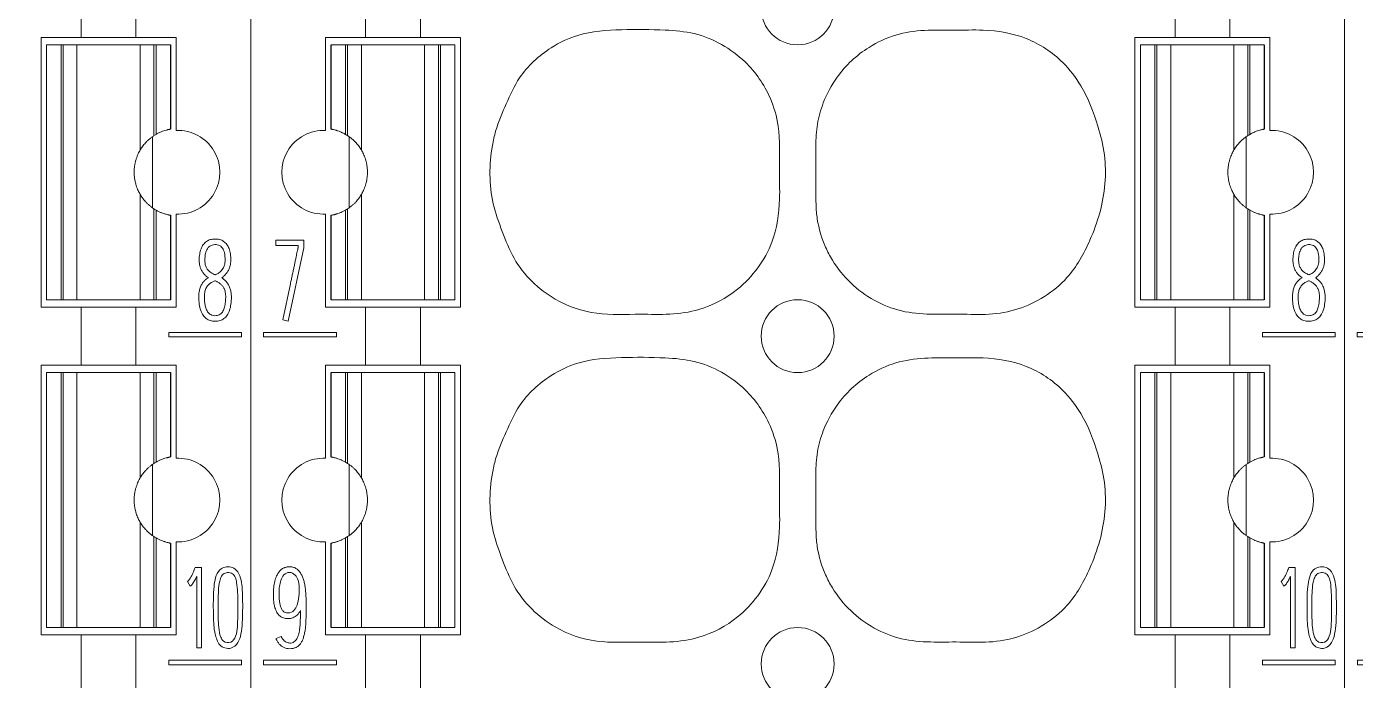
# Model space of a CAD drawing. Header units: millimetres. Extents: x 42356 to 50646, y 31507 to 39566.
# Drawn here: x 47739.95 to 47758.18, y 38394.67 to 38403.65 of the extents above; entities that cross this region are included whole.
import ezdxf

# ---------------------------------------------------------------- set-up
doc = ezdxf.new("R2010")
doc.units = ezdxf.units.MM
doc.set_wipeout_variables(frame=1)
doc.layers.add('000-PI-Oprema', color=30, linetype='Continuous', lineweight=5)

# ---------------------------------------------------------------- blocks, each defined once
blk = doc.blocks.new('PLC_CARD')
at = {"layer": '000-PI-Oprema'}
for p, q in [((0, -16.376), (0, -58.724)), ((15, -16.376), (15, -58.724)), ((1.575, -31.124), (1.575, -30.324)), ((2.325, -30.324), (2.325, -31.124)), ((12.675, -31.124), (12.675, -30.324)), ((13.425, -30.324), (13.425, -31.124)), ((1.025, -31.124), (1.025, -32.399)), ((1.575, -31.124), (1.025, -31.124)), ((2.325, -31.124), (1.575, -31.124)), ((2.875, -31.124), (2.325, -31.124)), ((2.875, -34.824), (2.875, -31.124)), ((12.125, -34.824), (12.125, -31.124)), ((12.125, -31.124), (12.675, -31.124)), ((12.675, -31.124), (13.425, -31.124)), ((13.425, -31.124), (13.975, -31.124)), ((13.975, -31.124), (13.975, -32.399)), ((15.127, -31.112), (15.027, -31.112)), ((1.099, -31.224), (1.099, -32.382)), ((1.1, -31.224), (1.3, -31.224)), ((1.1, -31.224), (1.1, -32.382)), ((1.1, -31.224), (1.1, -32.382)), ((1.328, -31.224), (1.3, -31.224)), ((1.3, -31.224), (1.3, -32.454)), ((1.516, -31.224), (1.328, -31.224)), ((1.328, -31.224), (1.328, -32.471)), ((1.516, -31.224), (1.516, -32.667)), ((2.572, -31.224), (2.384, -31.224)), ((2.384, -31.224), (2.384, -34.724)), ((2.6, -31.224), (2.572, -31.224)), ((2.572, -31.224), (2.572, -34.724)), ((2.8, -31.224), (2.6, -31.224)), ((2.6, -31.224), (2.6, -34.724)), ((2.8, -31.224), (2.8, -34.724)), ((12.2, -31.224), (12.4, -31.224)), ((12.2, -31.224), (12.2, -34.724)), ((12.4, -31.224), (12.4, -34.724)), ((12.4, -31.224), (12.428, -31.224)), ((12.428, -31.224), (12.616, -31.224)), ((12.428, -31.224), (12.428, -34.724)), ((12.616, -31.224), (12.616, -34.724)), ((13.484, -31.224), (13.672, -31.224)), ((13.484, -31.224), (13.484, -32.667)), ((13.672, -31.224), (13.7, -31.224)), ((13.672, -31.224), (13.672, -32.471)), ((13.9, -31.224), (13.7, -31.224)), ((13.7, -31.224), (13.7, -32.454)), ((13.9, -32.382), (13.9, -31.224)), ((13.9, -31.224), (13.9, -32.382)), ((13.901, -32.382), (13.901, -31.224)), ((15.1, -31.768), (15, -31.768)), ((15.1, -33.128), (15.1, -31.768)), ((15.1, -32.136), (15.127, -32.136)), ((15.127, -32.319), (15.1, -32.319)), ((15.127, -32.319), (15.127, -32.965)), ((1.349, -33.462), (1.349, -32.486)), ((13.651, -32.486), (13.651, -33.462)), ((15.127, -32.965), (15.1, -32.965)), ((15.127, -32.965), (15.127, -33.143)), ((15.1, -33.128), (15, -33.128)), ((15.1, -34.048), (15.1, -33.128)), ((15.127, -33.143), (15.1, -33.143)), ((15.127, -33.143), (15.127, -33.806)), ((1.516, -33.28), (1.516, -34.724)), ((13.484, -33.28), (13.484, -34.724)), ((1.3, -33.493), (1.3, -34.724)), ((1.328, -33.476), (1.328, -34.724)), ((13.672, -33.476), (13.672, -34.724)), ((13.7, -33.493), (13.7, -34.724)), ((1.025, -33.548), (1.025, -34.824)), ((1.099, -33.565), (1.099, -34.724)), ((1.1, -33.565), (1.1, -34.724)), ((1.1, -33.565), (1.1, -34.724)), ((13.9, -33.565), (13.9, -34.724)), ((13.9, -34.724), (13.9, -33.565)), ((13.901, -34.724), (13.901, -33.565)), ((13.975, -33.548), (13.975, -34.824)), ((15.127, -33.806), (15.1, -33.806)), ((0.342, -33.904), (0.342, -33.981)), ((0.728, -33.904), (0.342, -33.904)), ((0.342, -33.981), (0.65, -33.981)), ((0.513, -35.019), (0.728, -34.012)), ((0.65, -33.981), (0.65, -34.004)), ((0.728, -34.012), (0.728, -33.904)), ((15.1, -34.048), (15, -34.048)), ((15.127, -33.969), (15.1, -33.969)), ((15.1, -35.048), (15.1, -34.048)), ((15.127, -33.969), (15.127, -34.496)), ((0.543, -34.506), (0.437, -35.002)), ((15.127, -34.496), (15.1, -34.496)), ((15.127, -34.496), (15.127, -34.635)), ((1.1, -34.724), (1.3, -34.724)), ((1.328, -34.724), (1.3, -34.724)), ((1.516, -34.724), (1.328, -34.724)), ((2.572, -34.724), (2.384, -34.724)), ((2.6, -34.724), (2.572, -34.724)), ((2.8, -34.724), (2.6, -34.724)), ((12.2, -34.724), (12.4, -34.724)), ((12.4, -34.724), (12.428, -34.724)), ((12.428, -34.724), (12.616, -34.724)), ((13.484, -34.724), (13.672, -34.724)), ((13.672, -34.724), (13.7, -34.724)), ((13.9, -34.724), (13.7, -34.724)), ((15.127, -34.635), (15.1, -34.635)), ((15.127, -34.635), (15.127, -35.157)), ((1.025, -34.824), (1.575, -34.824)), ((1.575, -35.624), (1.575, -34.824)), ((1.575, -34.824), (2.325, -34.824)), ((2.325, -34.824), (2.875, -34.824)), ((2.325, -34.824), (2.325, -35.624)), ((12.675, -34.824), (12.125, -34.824)), ((12.675, -35.624), (12.675, -34.824)), ((13.425, -34.824), (12.675, -34.824)), ((13.975, -34.824), (13.425, -34.824)), ((13.425, -34.824), (13.425, -35.624)), ((1.174, -35.172), (0.175, -35.172)), ((0.175, -35.172), (0.175, -35.233)), ((0.437, -35.002), (0.513, -35.019)), ((1.174, -35.233), (1.174, -35.172)), ((13.874, -35.172), (13.874, -35.233)), ((14.873, -35.172), (13.874, -35.172)), ((14.873, -35.233), (14.873, -35.172)), ((15.1, -35.048), (15, -35.048)), ((15.1, -36.408), (15.1, -35.048)), ((15.127, -35.157), (15.1, -35.157)), ((0.175, -35.233), (1.174, -35.233)), ((13.874, -35.233), (14.873, -35.233)), ((15.127, -35.317), (15.1, -35.317)), ((15.127, -35.406), (15.1, -35.406)), ((1.025, -35.624), (1.025, -36.899)), ((1.575, -35.624), (1.025, -35.624)), ((2.325, -35.624), (1.575, -35.624)), ((2.875, -35.624), (2.325, -35.624)), ((2.875, -39.324), (2.875, -35.624)), ((12.125, -39.324), (12.125, -35.624)), ((12.125, -35.624), (12.675, -35.624)), ((12.675, -35.624), (13.425, -35.624)), ((13.425, -35.624), (13.975, -35.624)), ((13.975, -35.624), (13.975, -36.899)), ((1.099, -35.724), (1.099, -36.882)), ((1.1, -35.724), (1.3, -35.724)), ((1.1, -35.724), (1.1, -36.882)), ((1.1, -35.724), (1.1, -36.882)), ((1.328, -35.724), (1.3, -35.724)), ((1.3, -35.724), (1.3, -36.954)), ((1.516, -35.724), (1.328, -35.724)), ((1.328, -35.724), (1.328, -36.971)), ((1.516, -35.724), (1.516, -37.167)), ((2.572, -35.724), (2.384, -35.724)), ((2.384, -35.724), (2.384, -39.224)), ((2.6, -35.724), (2.572, -35.724)), ((2.572, -35.724), (2.572, -39.224)), ((2.8, -35.724), (2.6, -35.724)), ((2.6, -35.724), (2.6, -39.224)), ((2.8, -35.724), (2.8, -39.224)), ((12.2, -35.724), (12.4, -35.724)), ((12.2, -35.724), (12.2, -39.224)), ((12.4, -35.724), (12.428, -35.724)), ((12.4, -35.724), (12.4, -39.224)), ((12.428, -35.724), (12.616, -35.724)), ((12.428, -35.724), (12.428, -39.224)), ((12.616, -35.724), (12.616, -39.224)), ((13.484, -35.724), (13.672, -35.724)), ((13.484, -35.724), (13.484, -37.167)), ((13.672, -35.724), (13.672, -36.971)), ((13.672, -35.724), (13.7, -35.724)), ((13.9, -35.724), (13.7, -35.724)), ((13.7, -35.724), (13.7, -36.954)), ((13.9, -35.724), (13.9, -36.882)), ((13.9, -36.882), (13.9, -35.724)), ((13.901, -36.882), (13.901, -35.724)), ((15.1, -36.408), (15, -36.408)), ((15.1, -36.377), (15.127, -36.377)), ((1.349, -37.962), (1.349, -36.986)), ((13.651, -36.986), (13.651, -37.962)), ((15.127, -36.824), (15.027, -36.824)), ((15.027, -36.824), (15.027, -36.998)), ((15.127, -36.824), (15.127, -36.998)), ((15.1, -37.088), (15, -37.088)), ((15.1, -37.128), (15, -37.128)), ((15.127, -36.998), (15.027, -36.998)), ((15.1, -37.128), (15.1, -37.088)), ((15.1, -39.888), (15.1, -37.128)), ((15.127, -37.334), (15.1, -37.334)), ((1.516, -37.78), (1.516, -39.224)), ((13.484, -37.78), (13.484, -39.224)), ((15.127, -37.861), (15.1, -37.861)), ((1.025, -38.048), (1.025, -39.324)), ((1.099, -38.065), (1.099, -39.224)), ((1.1, -38.065), (1.1, -39.224)), ((1.1, -38.065), (1.1, -39.224)), ((1.3, -37.993), (1.3, -39.224)), ((1.328, -37.976), (1.328, -39.224)), ((13.672, -37.976), (13.672, -39.224)), ((13.7, -37.993), (13.7, -39.224)), ((13.9, -38.065), (13.9, -39.224)), ((13.9, -39.224), (13.9, -38.065)), ((13.901, -39.224), (13.901, -38.065)), ((13.975, -38.048), (13.975, -39.324)), ((14.235, -38.401), (14.324, -38.401)), ((14.324, -38.401), (14.324, -39.504)), ((14.169, -38.658), (14.131, -38.594)), ((14.258, -39.504), (14.258, -38.524)), ((15.127, -38.888), (15.1, -38.888)), ((0.346, -39.376), (0.418, -39.347)), ((1.025, -39.324), (1.575, -39.324)), ((1.1, -39.224), (1.3, -39.224)), ((1.328, -39.224), (1.3, -39.224)), ((1.516, -39.224), (1.328, -39.224)), ((1.575, -40.124), (1.575, -39.324)), ((1.575, -39.324), (2.325, -39.324)), ((2.325, -39.324), (2.875, -39.324)), ((2.325, -39.324), (2.325, -40.124)), ((2.572, -39.224), (2.384, -39.224)), ((2.6, -39.224), (2.572, -39.224)), ((2.8, -39.224), (2.6, -39.224)), ((12.675, -39.324), (12.125, -39.324)), ((12.2, -39.224), (12.4, -39.224)), ((12.4, -39.224), (12.428, -39.224)), ((12.428, -39.224), (12.616, -39.224)), ((12.675, -40.124), (12.675, -39.324)), ((13.425, -39.324), (12.675, -39.324)), ((13.975, -39.324), (13.425, -39.324)), ((13.425, -39.324), (13.425, -40.124)), ((13.484, -39.224), (13.672, -39.224)), ((13.672, -39.224), (13.7, -39.224)), ((13.9, -39.224), (13.7, -39.224)), ((15.127, -39.24), (15.1, -39.24)), ((15.127, -39.24), (15.127, -39.872)), ((14.324, -39.504), (14.258, -39.504)), ((0.176, -39.673), (0.176, -39.734)), ((1.175, -39.673), (0.176, -39.673)), ((1.175, -39.734), (1.175, -39.673)), ((13.875, -39.673), (13.875, -39.734)), ((14.873, -39.673), (13.875, -39.673)), ((14.873, -39.734), (14.873, -39.673)), ((0.176, -39.734), (1.175, -39.734)), ((13.875, -39.734), (14.873, -39.734)), ((15.1, -39.888), (15, -39.888)), ((15.127, -39.872), (15.1, -39.872))]:
    blk.add_line(p, q, dxfattribs=at)
for centre in [(7.5, -30.724), (7.5, -35.224), (7.5, -39.724)]:
    blk.add_circle(centre, 0.5, dxfattribs=at)
for centre, radius, start, end in [((1, -32.974), 0.575, 87.5081, 272.4919), ((14, -32.974), 0.575, 267.5081, 92.4919), ((1, -32.974), 0.6, 56.8644, 60), ((14, -32.974), 0.6, 120, 123.1356), ((1, -32.974), 0.6, 300, 303.1356), ((14, -32.974), 0.6, 236.8644, 240), ((1, -37.474), 0.575, 87.5081, 272.4919), ((1, -37.474), 0.6, 56.8644, 60), ((14, -37.474), 0.6, 120, 123.1356), ((14, -37.474), 0.575, 267.5081, 92.4919), ((1, -37.474), 0.6, 300, 303.1356), ((14, -37.474), 0.6, 236.8644, 240)]:
    blk.add_arc(centre, radius, start, end, dxfattribs=at)
for points, knots in [([(3.611, -34.154), (3.677, -34.27), (3.845, -34.484), (4.22, -34.773), (4.74, -34.949), (5.28, -34.915), (5.747, -34.934), (6.218, -34.866), (6.641, -34.64), (6.966, -34.297), (7.198, -33.881), (7.264, -33.408), (7.242, -32.875), (7.27, -32.403), (7.118, -31.881), (6.845, -31.487), (6.465, -31.206), (6.087, -31.051), (5.616, -31.013), (5.085, -31.012), (4.542, -31.045), (4.051, -31.28), (3.696, -31.605), (3.502, -32.036), (3.369, -32.343), (3.295, -32.672), (3.268, -33.005), (3.307, -33.411), (3.448, -33.787), (3.545, -34.038), (3.611, -34.154)], [0, 0, 0, 0, 0.03125, 0.0625, 0.109375, 0.15625, 0.1875, 0.21875, 0.265625, 0.296875, 0.328125, 0.375, 0.40625, 0.453125, 0.484375, 0.53125, 0.5625, 0.59375, 0.625, 0.671875, 0.71875, 0.75, 0.796875, 0.828125, 0.859375, 0.875, 0.90625, 0.9375, 0.96875, 1, 1, 1, 1]), ([(7.976, -34.179), (8.045, -34.294), (8.215, -34.505), (8.542, -34.745), (8.92, -34.897), (9.324, -34.93), (9.725, -34.917), (10.127, -34.937), (10.527, -34.868), (10.893, -34.693), (11.262, -34.391), (11.491, -33.973), (11.654, -33.534), (11.727, -33.136), (11.721, -32.731), (11.608, -32.274), (11.439, -31.834), (11.107, -31.402), (10.65, -31.098), (10.109, -31.009), (9.642, -31.029), (9.24, -31.014), (8.839, -31.073), (8.5, -31.231), (8.233, -31.436), (8.011, -31.689), (7.852, -31.986), (7.76, -32.312), (7.744, -32.647), (7.754, -33.015), (7.744, -33.35), (7.77, -33.685), (7.848, -33.944), (7.941, -34.122), (7.976, -34.179)], [0, 0, 0, 0, 0.03125, 0.0625, 0.09375, 0.125, 0.15625, 0.1875, 0.21875, 0.25, 0.28125, 0.328125, 0.359375, 0.390625, 0.421875, 0.453125, 0.5, 0.53125, 0.578125, 0.625, 0.65625, 0.6875, 0.71875, 0.75, 0.773438, 0.796875, 0.828125, 0.851562, 0.875, 0.90625, 0.9375, 0.953125, 0.984375, 1, 1, 1, 1]), ([(15.027, -31.112), (15.027, -31.112), (15.027, -31.112), (15.027, -31.113), (15.027, -31.126), (15.027, -31.172), (15.027, -31.281), (15.027, -31.484), (15.027, -31.652), (15.027, -31.737), (15.027, -31.768)], [0, 0, 0, 0, 0.005669, 0.17922, 0.35277, 0.468471, 0.642022, 0.815573, 0.931274, 1, 1, 1, 1]), ([(15.127, -31.112), (15.127, -31.112), (15.127, -31.112), (15.127, -31.113), (15.127, -31.126), (15.127, -31.172), (15.127, -31.281), (15.127, -31.484), (15.127, -31.674), (15.127, -31.833), (15.127, -31.968), (15.127, -32.086), (15.127, -32.123), (15.127, -32.135), (15.127, -32.136), (15.127, -32.136)], [0, 0, 0, 0, 0.003167, 0.100144, 0.197121, 0.261772, 0.358749, 0.455726, 0.520377, 0.585028, 0.649679, 0.71433, 0.843632, 0.908284, 1, 1, 1, 1]), ([(2.384, -31.224), (2.375, -31.224), (2.356, -31.224), (2.328, -31.224), (2.299, -31.224), (2.279, -31.224), (2.242, -31.224), (2.171, -31.224), (2.096, -31.224), (2.003, -31.224), (1.904, -31.224), (1.806, -31.224), (1.727, -31.224), (1.658, -31.224), (1.62, -31.224), (1.6, -31.224), (1.561, -31.224), (1.534, -31.224), (1.516, -31.224)], [0, 0, 0, 0, 0.06207, 0.11975, 0.187035, 0.2395, 0.284229, 0.328958, 0.391725, 0.453791, 0.535986, 0.613149, 0.671042, 0.715771, 0.7605, 0.819646, 0.88025, 1, 1, 1, 1]), ([(12.616, -31.224), (12.625, -31.224), (12.644, -31.224), (12.672, -31.224), (12.701, -31.224), (12.721, -31.224), (12.758, -31.224), (12.829, -31.224), (12.904, -31.224), (12.997, -31.224), (13.096, -31.224), (13.194, -31.224), (13.273, -31.224), (13.342, -31.224), (13.38, -31.224), (13.4, -31.224), (13.439, -31.224), (13.466, -31.224), (13.484, -31.224)], [0, 0, 0, 0, 0.06207, 0.11975, 0.187035, 0.2395, 0.284229, 0.328958, 0.391725, 0.453791, 0.535986, 0.613149, 0.671042, 0.715771, 0.7605, 0.819646, 0.88025, 1, 1, 1, 1]), ([(1.3, -32.454), (1.288, -32.447), (1.276, -32.441), (1.258, -32.432), (1.252, -32.429), (1.24, -32.424), (1.234, -32.421), (1.216, -32.414), (1.205, -32.41), (1.188, -32.404), (1.183, -32.402), (1.172, -32.399), (1.167, -32.397), (1.153, -32.393), (1.144, -32.391), (1.132, -32.388), (1.129, -32.388), (1.122, -32.386), (1.116, -32.385), (1.111, -32.384), (1.107, -32.383), (1.106, -32.383), (1.101, -32.382), (1.1, -32.382), (1.1, -32.382)], [0, 0, 0, 0, 0.125, 0.125, 0.1875, 0.1875, 0.25, 0.25, 0.375, 0.375, 0.4375, 0.4375, 0.5, 0.5, 0.625, 0.625, 0.6875, 0.6875, 0.75, 0.8125, 0.8125, 0.875, 0.875, 1, 1, 1, 1]), ([(13.9, -32.382), (13.9, -32.382), (13.899, -32.382), (13.893, -32.383), (13.889, -32.384), (13.881, -32.386), (13.878, -32.386), (13.871, -32.388), (13.864, -32.389), (13.856, -32.391), (13.847, -32.393), (13.842, -32.395), (13.828, -32.399), (13.817, -32.402), (13.795, -32.409), (13.784, -32.414), (13.76, -32.424), (13.748, -32.429), (13.724, -32.441), (13.712, -32.447), (13.7, -32.454)], [0, 0, 0, 0, 0.125, 0.125, 0.25, 0.25, 0.3125, 0.3125, 0.375, 0.4375, 0.4375, 0.5, 0.5, 0.625, 0.625, 0.75, 0.75, 0.875, 0.875, 1, 1, 1, 1]), ([(1.516, -32.667), (1.512, -32.661), (1.507, -32.653), (1.497, -32.638), (1.492, -32.629), (1.479, -32.613), (1.473, -32.604), (1.458, -32.586), (1.451, -32.578), (1.435, -32.56), (1.427, -32.552), (1.409, -32.535), (1.4, -32.526), (1.371, -32.501), (1.35, -32.486), (1.328, -32.471)], [0, 0, 0, 0, 0.125, 0.125, 0.25, 0.25, 0.375, 0.375, 0.5, 0.5, 0.625, 0.625, 0.75, 0.75, 1, 1, 1, 1]), ([(13.672, -32.471), (13.661, -32.478), (13.65, -32.486), (13.63, -32.501), (13.62, -32.51), (13.6, -32.526), (13.591, -32.534), (13.574, -32.551), (13.565, -32.56), (13.541, -32.586), (13.527, -32.604), (13.509, -32.629), (13.503, -32.638), (13.495, -32.649), (13.493, -32.653), (13.488, -32.66), (13.486, -32.664), (13.484, -32.667)], [0, 0, 0, 0, 0.125, 0.125, 0.25, 0.25, 0.375, 0.375, 0.5, 0.5, 0.75, 0.75, 0.875, 0.875, 0.9375, 0.9375, 1, 1, 1, 1]), ([(1.516, -33.28), (1.526, -33.263), (1.536, -33.245), (1.55, -33.214), (1.554, -33.204), (1.563, -33.181), (1.567, -33.169), (1.575, -33.144), (1.579, -33.131), (1.584, -33.11), (1.586, -33.102), (1.589, -33.088), (1.591, -33.08), (1.594, -33.057), (1.596, -33.041), (1.599, -33.016), (1.599, -33.008), (1.6, -32.991), (1.6, -32.974), (1.6, -32.957), (1.599, -32.94), (1.599, -32.931), (1.596, -32.906), (1.594, -32.89), (1.591, -32.867), (1.589, -32.86), (1.586, -32.845), (1.584, -32.838), (1.579, -32.817), (1.576, -32.804), (1.568, -32.778), (1.563, -32.766), (1.554, -32.744), (1.55, -32.733), (1.536, -32.703), (1.526, -32.684), (1.516, -32.667)], [0, 0, 0, 0, 0.125, 0.125, 0.1875, 0.1875, 0.25, 0.25, 0.3125, 0.3125, 0.34375, 0.34375, 0.375, 0.375, 0.4375, 0.4375, 0.46875, 0.46875, 0.5, 0.53125, 0.53125, 0.5625, 0.5625, 0.625, 0.625, 0.65625, 0.65625, 0.6875, 0.6875, 0.75, 0.75, 0.8125, 0.8125, 0.875, 0.875, 1, 1, 1, 1]), ([(13.484, -32.667), (13.474, -32.684), (13.464, -32.703), (13.45, -32.733), (13.446, -32.743), (13.437, -32.766), (13.433, -32.778), (13.425, -32.803), (13.421, -32.817), (13.416, -32.838), (13.414, -32.845), (13.411, -32.859), (13.409, -32.867), (13.406, -32.89), (13.404, -32.906), (13.401, -32.931), (13.401, -32.939), (13.4, -32.956), (13.4, -32.973), (13.4, -32.991), (13.401, -33.008), (13.401, -33.016), (13.404, -33.041), (13.406, -33.057), (13.409, -33.08), (13.411, -33.088), (13.414, -33.102), (13.416, -33.109), (13.421, -33.13), (13.424, -33.144), (13.432, -33.169), (13.437, -33.181), (13.446, -33.203), (13.45, -33.214), (13.464, -33.245), (13.474, -33.263), (13.484, -33.28)], [0, 0, 0, 0, 0.125, 0.125, 0.1875, 0.1875, 0.25, 0.25, 0.3125, 0.3125, 0.34375, 0.34375, 0.375, 0.375, 0.4375, 0.4375, 0.46875, 0.46875, 0.5, 0.53125, 0.53125, 0.5625, 0.5625, 0.625, 0.625, 0.65625, 0.65625, 0.6875, 0.6875, 0.75, 0.75, 0.8125, 0.8125, 0.875, 0.875, 1, 1, 1, 1]), ([(1.328, -33.476), (1.35, -33.462), (1.371, -33.446), (1.399, -33.421), (1.409, -33.413), (1.427, -33.396), (1.435, -33.387), (1.451, -33.37), (1.458, -33.361), (1.473, -33.344), (1.479, -33.335), (1.491, -33.318), (1.497, -33.31), (1.507, -33.294), (1.512, -33.287), (1.516, -33.28)], [0, 0, 0, 0, 0.25, 0.25, 0.375, 0.375, 0.5, 0.5, 0.625, 0.625, 0.75, 0.75, 0.875, 0.875, 1, 1, 1, 1]), ([(13.484, -33.28), (13.486, -33.283), (13.488, -33.287), (13.493, -33.294), (13.495, -33.298), (13.503, -33.31), (13.509, -33.318), (13.521, -33.335), (13.528, -33.344), (13.542, -33.361), (13.557, -33.378), (13.573, -33.396), (13.591, -33.413), (13.6, -33.421), (13.62, -33.438), (13.63, -33.446), (13.645, -33.457), (13.65, -33.461), (13.661, -33.469), (13.667, -33.472), (13.672, -33.476)], [0, 0, 0, 0, 0.0625, 0.0625, 0.125, 0.125, 0.25, 0.25, 0.375, 0.375, 0.5, 0.625, 0.625, 0.75, 0.75, 0.875, 0.875, 0.9375, 0.9375, 1, 1, 1, 1]), ([(1.1, -33.565), (1.1, -33.565), (1.101, -33.565), (1.106, -33.564), (1.107, -33.564), (1.111, -33.563), (1.114, -33.563), (1.122, -33.561), (1.128, -33.56), (1.14, -33.557), (1.144, -33.556), (1.153, -33.554), (1.162, -33.551), (1.172, -33.548), (1.183, -33.545), (1.188, -33.543), (1.205, -33.538), (1.216, -33.533), (1.24, -33.524), (1.252, -33.518), (1.276, -33.506), (1.288, -33.5), (1.3, -33.493)], [0, 0, 0, 0, 0.125, 0.125, 0.1875, 0.1875, 0.25, 0.25, 0.375, 0.375, 0.4375, 0.4375, 0.5, 0.5625, 0.5625, 0.625, 0.625, 0.75, 0.75, 0.875, 0.875, 1, 1, 1, 1]), ([(13.7, -33.493), (13.712, -33.5), (13.724, -33.506), (13.742, -33.515), (13.748, -33.518), (13.76, -33.524), (13.766, -33.526), (13.784, -33.533), (13.795, -33.538), (13.812, -33.543), (13.817, -33.545), (13.828, -33.548), (13.833, -33.55), (13.847, -33.554), (13.856, -33.556), (13.868, -33.559), (13.871, -33.56), (13.878, -33.561), (13.881, -33.562), (13.889, -33.563), (13.893, -33.564), (13.899, -33.565), (13.9, -33.565), (13.9, -33.565)], [0, 0, 0, 0, 0.125, 0.125, 0.1875, 0.1875, 0.25, 0.25, 0.375, 0.375, 0.4375, 0.4375, 0.5, 0.5, 0.625, 0.625, 0.6875, 0.6875, 0.75, 0.75, 0.875, 0.875, 1, 1, 1, 1]), ([(14.6, -34.423), (14.613, -34.415), (14.637, -34.395), (14.668, -34.36), (14.693, -34.321), (14.712, -34.277), (14.723, -34.231), (14.727, -34.169), (14.722, -34.098), (14.705, -34.023), (14.674, -33.964), (14.629, -33.92), (14.572, -33.894), (14.509, -33.888), (14.446, -33.895), (14.389, -33.922), (14.345, -33.967), (14.314, -34.027), (14.296, -34.1), (14.291, -34.171), (14.295, -34.233), (14.306, -34.28), (14.324, -34.323), (14.349, -34.361), (14.38, -34.395), (14.405, -34.413), (14.418, -34.422)], [0, 0, 0, 0, 0.033298, 0.066382, 0.10014, 0.13422, 0.168339, 0.203427, 0.267507, 0.32175, 0.368602, 0.411264, 0.4538, 0.500761, 0.547208, 0.589891, 0.633538, 0.68118, 0.734759, 0.796651, 0.833379, 0.86799, 0.901445, 0.93423, 0.96676, 1, 1, 1, 1]), ([(0.65, -34.004), (0.65, -34.006), (0.648, -34.013), (0.645, -34.028), (0.639, -34.052), (0.632, -34.083), (0.624, -34.121), (0.615, -34.165), (0.605, -34.214), (0.594, -34.267), (0.582, -34.324), (0.569, -34.384), (0.556, -34.444), (0.548, -34.485), (0.543, -34.506)], [0, 0, 0, 0, 0.011272, 0.041207, 0.089809, 0.153764, 0.229759, 0.3178, 0.415947, 0.522259, 0.636737, 0.75614, 0.877228, 1, 1, 1, 1]), ([(14.497, -34.376), (14.503, -34.378), (14.514, -34.383), (14.533, -34.373), (14.553, -34.363), (14.576, -34.346), (14.598, -34.324), (14.621, -34.291), (14.643, -34.244), (14.651, -34.169), (14.643, -34.09), (14.618, -34.011), (14.558, -33.968), (14.488, -33.964), (14.421, -33.99), (14.386, -34.055), (14.372, -34.121), (14.369, -34.184), (14.374, -34.241), (14.39, -34.284), (14.413, -34.317), (14.434, -34.337), (14.455, -34.352), (14.475, -34.364), (14.489, -34.372), (14.497, -34.376)], [0, 0, 0, 0, 0.015625, 0.03125, 0.054688, 0.078125, 0.109375, 0.140625, 0.1875, 0.25, 0.34375, 0.40625, 0.46875, 0.53125, 0.59375, 0.65625, 0.71875, 0.78125, 0.828125, 0.875, 0.90625, 0.9375, 0.953125, 0.976562, 1, 1, 1, 1]), ([(14.418, -34.422), (14.412, -34.425), (14.4, -34.433), (14.384, -34.445), (14.368, -34.459), (14.353, -34.475), (14.339, -34.493), (14.326, -34.513), (14.314, -34.535), (14.305, -34.56), (14.297, -34.587), (14.291, -34.617), (14.287, -34.65), (14.286, -34.707), (14.29, -34.781), (14.308, -34.867), (14.341, -34.935), (14.386, -34.985), (14.444, -35.015), (14.51, -35.023), (14.576, -35.015), (14.635, -34.986), (14.68, -34.935), (14.712, -34.867), (14.73, -34.782), (14.735, -34.7), (14.731, -34.629), (14.72, -34.576), (14.7, -34.528), (14.674, -34.487), (14.641, -34.451), (14.614, -34.432), (14.6, -34.423)], [0, 0, 0, 0, 0.013265, 0.026828, 0.040763, 0.055101, 0.069934, 0.085402, 0.101697, 0.119055, 0.137633, 0.157675, 0.179462, 0.203135, 0.269478, 0.325617, 0.37373, 0.416288, 0.456681, 0.499733, 0.544317, 0.585227, 0.627431, 0.675149, 0.731375, 0.79821, 0.836393, 0.871527, 0.904532, 0.936332, 0.967808, 1, 1, 1, 1]), ([(14.515, -34.466), (14.512, -34.466), (14.502, -34.466), (14.488, -34.475), (14.467, -34.482), (14.442, -34.498), (14.41, -34.525), (14.383, -34.57), (14.368, -34.619), (14.364, -34.671), (14.364, -34.722), (14.369, -34.78), (14.382, -34.836), (14.405, -34.89), (14.442, -34.928), (14.486, -34.943), (14.531, -34.944), (14.582, -34.929), (14.622, -34.883), (14.643, -34.822), (14.652, -34.765), (14.656, -34.701), (14.656, -34.643), (14.642, -34.586), (14.622, -34.546), (14.596, -34.516), (14.571, -34.497), (14.549, -34.482), (14.532, -34.475), (14.521, -34.467), (14.515, -34.466)], [0, 0, 0, 0, 0.007812, 0.023438, 0.039062, 0.0625, 0.09375, 0.140625, 0.1875, 0.21875, 0.265625, 0.3125, 0.359375, 0.40625, 0.453125, 0.484375, 0.515625, 0.5625, 0.609375, 0.65625, 0.71875, 0.75, 0.8125, 0.859375, 0.890625, 0.921875, 0.953125, 0.96875, 0.984375, 1, 1, 1, 1]), ([(2.384, -34.724), (2.375, -34.724), (2.356, -34.724), (2.328, -34.724), (2.299, -34.724), (2.279, -34.724), (2.242, -34.724), (2.171, -34.724), (2.096, -34.724), (2.003, -34.724), (1.904, -34.724), (1.806, -34.724), (1.727, -34.724), (1.658, -34.724), (1.62, -34.724), (1.6, -34.724), (1.561, -34.724), (1.534, -34.724), (1.516, -34.724)], [0, 0, 0, 0, 0.06207, 0.11975, 0.187035, 0.2395, 0.284229, 0.328958, 0.391725, 0.453791, 0.535986, 0.613149, 0.671042, 0.715771, 0.7605, 0.819646, 0.88025, 1, 1, 1, 1]), ([(12.616, -34.724), (12.625, -34.724), (12.644, -34.724), (12.672, -34.724), (12.701, -34.724), (12.721, -34.724), (12.758, -34.724), (12.829, -34.724), (12.904, -34.724), (12.997, -34.724), (13.096, -34.724), (13.194, -34.724), (13.273, -34.724), (13.342, -34.724), (13.38, -34.724), (13.4, -34.724), (13.439, -34.724), (13.466, -34.724), (13.484, -34.724)], [0, 0, 0, 0, 0.06207, 0.11975, 0.187035, 0.2395, 0.284229, 0.328958, 0.391725, 0.453791, 0.535986, 0.613149, 0.671042, 0.715771, 0.7605, 0.819646, 0.88025, 1, 1, 1, 1]), ([(15.127, -35.317), (15.127, -35.317), (15.127, -35.33), (15.127, -35.382), (15.127, -35.404)], [0, 0, 0, 0, 0.682873, 1, 1, 1, 1]), ([(3.611, -38.654), (3.677, -38.77), (3.845, -38.984), (4.22, -39.273), (4.74, -39.449), (5.28, -39.415), (5.747, -39.434), (6.218, -39.366), (6.641, -39.14), (6.966, -38.797), (7.198, -38.381), (7.264, -37.908), (7.242, -37.375), (7.27, -36.903), (7.118, -36.381), (6.845, -35.987), (6.465, -35.706), (6.087, -35.551), (5.616, -35.513), (5.085, -35.512), (4.542, -35.545), (4.051, -35.78), (3.696, -36.105), (3.502, -36.536), (3.369, -36.843), (3.295, -37.172), (3.268, -37.505), (3.307, -37.911), (3.448, -38.287), (3.545, -38.538), (3.611, -38.654)], [0, 0, 0, 0, 0.03125, 0.0625, 0.109375, 0.15625, 0.1875, 0.21875, 0.265625, 0.296875, 0.328125, 0.375, 0.40625, 0.453125, 0.484375, 0.53125, 0.5625, 0.59375, 0.625, 0.671875, 0.71875, 0.75, 0.796875, 0.828125, 0.859375, 0.875, 0.90625, 0.9375, 0.96875, 1, 1, 1, 1]), ([(7.976, -38.679), (8.045, -38.794), (8.215, -39.005), (8.542, -39.245), (8.92, -39.397), (9.324, -39.43), (9.725, -39.417), (10.127, -39.437), (10.527, -39.368), (10.893, -39.193), (11.262, -38.891), (11.491, -38.473), (11.654, -38.034), (11.727, -37.636), (11.721, -37.231), (11.608, -36.774), (11.439, -36.334), (11.107, -35.902), (10.65, -35.598), (10.109, -35.509), (9.642, -35.529), (9.24, -35.514), (8.839, -35.573), (8.5, -35.731), (8.233, -35.936), (8.011, -36.189), (7.852, -36.486), (7.76, -36.812), (7.744, -37.147), (7.754, -37.515), (7.744, -37.85), (7.77, -38.185), (7.848, -38.444), (7.941, -38.622), (7.976, -38.679)], [0, 0, 0, 0, 0.03125, 0.0625, 0.09375, 0.125, 0.15625, 0.1875, 0.21875, 0.25, 0.28125, 0.328125, 0.359375, 0.390625, 0.421875, 0.453125, 0.5, 0.53125, 0.578125, 0.625, 0.65625, 0.6875, 0.71875, 0.75, 0.773438, 0.796875, 0.828125, 0.851562, 0.875, 0.90625, 0.9375, 0.953125, 0.984375, 1, 1, 1, 1]), ([(15.127, -35.406), (15.127, -35.424), (15.127, -35.465), (15.127, -35.56), (15.127, -35.688), (15.127, -35.849), (15.127, -36.028), (15.127, -36.238), (15.127, -36.337), (15.127, -36.372), (15.127, -36.376), (15.127, -36.377), (15.127, -36.377)], [0, 0, 0, 0, 0.060038, 0.12005, 0.202445, 0.283826, 0.379056, 0.489591, 0.653874, 0.771787, 0.91982, 1, 1, 1, 1]), ([(2.384, -35.724), (2.375, -35.724), (2.356, -35.724), (2.328, -35.724), (2.299, -35.724), (2.279, -35.724), (2.242, -35.724), (2.171, -35.724), (2.096, -35.724), (2.003, -35.724), (1.904, -35.724), (1.806, -35.724), (1.727, -35.724), (1.658, -35.724), (1.62, -35.724), (1.6, -35.724), (1.561, -35.724), (1.534, -35.724), (1.516, -35.724)], [0, 0, 0, 0, 0.06207, 0.11975, 0.187035, 0.2395, 0.284229, 0.328958, 0.391725, 0.453791, 0.535986, 0.613149, 0.671042, 0.715771, 0.7605, 0.819646, 0.88025, 1, 1, 1, 1]), ([(12.616, -35.724), (12.625, -35.724), (12.644, -35.724), (12.672, -35.724), (12.701, -35.724), (12.721, -35.724), (12.758, -35.724), (12.829, -35.724), (12.904, -35.724), (12.997, -35.724), (13.096, -35.724), (13.194, -35.724), (13.273, -35.724), (13.342, -35.724), (13.38, -35.724), (13.4, -35.724), (13.439, -35.724), (13.466, -35.724), (13.484, -35.724)], [0, 0, 0, 0, 0.06207, 0.11975, 0.187035, 0.2395, 0.284229, 0.328958, 0.391725, 0.453791, 0.535986, 0.613149, 0.671042, 0.715771, 0.7605, 0.819646, 0.88025, 1, 1, 1, 1]), ([(1.3, -36.954), (1.288, -36.947), (1.276, -36.941), (1.258, -36.932), (1.252, -36.929), (1.24, -36.924), (1.234, -36.921), (1.216, -36.914), (1.205, -36.91), (1.188, -36.904), (1.183, -36.902), (1.172, -36.899), (1.167, -36.897), (1.153, -36.893), (1.144, -36.891), (1.132, -36.888), (1.129, -36.888), (1.122, -36.886), (1.116, -36.885), (1.111, -36.884), (1.107, -36.883), (1.106, -36.883), (1.101, -36.882), (1.1, -36.882), (1.1, -36.882)], [0, 0, 0, 0, 0.125, 0.125, 0.1875, 0.1875, 0.25, 0.25, 0.375, 0.375, 0.4375, 0.4375, 0.5, 0.5, 0.625, 0.625, 0.6875, 0.6875, 0.75, 0.8125, 0.8125, 0.875, 0.875, 1, 1, 1, 1]), ([(1.516, -37.167), (1.512, -37.161), (1.507, -37.153), (1.497, -37.138), (1.492, -37.129), (1.479, -37.113), (1.473, -37.104), (1.458, -37.086), (1.451, -37.078), (1.435, -37.06), (1.427, -37.052), (1.409, -37.035), (1.4, -37.026), (1.371, -37.001), (1.35, -36.986), (1.328, -36.971)], [0, 0, 0, 0, 0.125, 0.125, 0.25, 0.25, 0.375, 0.375, 0.5, 0.5, 0.625, 0.625, 0.75, 0.75, 1, 1, 1, 1]), ([(13.672, -36.971), (13.661, -36.978), (13.65, -36.986), (13.63, -37.001), (13.62, -37.01), (13.6, -37.026), (13.591, -37.034), (13.574, -37.051), (13.565, -37.06), (13.541, -37.086), (13.527, -37.104), (13.509, -37.129), (13.503, -37.138), (13.495, -37.149), (13.493, -37.153), (13.488, -37.16), (13.486, -37.164), (13.484, -37.167)], [0, 0, 0, 0, 0.125, 0.125, 0.25, 0.25, 0.375, 0.375, 0.5, 0.5, 0.75, 0.75, 0.875, 0.875, 0.9375, 0.9375, 1, 1, 1, 1]), ([(13.9, -36.882), (13.9, -36.882), (13.899, -36.882), (13.893, -36.883), (13.889, -36.884), (13.881, -36.886), (13.878, -36.886), (13.871, -36.888), (13.864, -36.889), (13.856, -36.891), (13.847, -36.893), (13.842, -36.895), (13.828, -36.899), (13.817, -36.902), (13.795, -36.909), (13.784, -36.914), (13.76, -36.924), (13.748, -36.929), (13.724, -36.941), (13.712, -36.947), (13.7, -36.954)], [0, 0, 0, 0, 0.125, 0.125, 0.25, 0.25, 0.3125, 0.3125, 0.375, 0.4375, 0.4375, 0.5, 0.5, 0.625, 0.625, 0.75, 0.75, 0.875, 0.875, 1, 1, 1, 1]), ([(1.516, -37.78), (1.526, -37.763), (1.536, -37.745), (1.55, -37.714), (1.554, -37.704), (1.563, -37.681), (1.567, -37.669), (1.575, -37.644), (1.579, -37.631), (1.584, -37.61), (1.586, -37.602), (1.589, -37.588), (1.591, -37.58), (1.594, -37.557), (1.596, -37.541), (1.599, -37.516), (1.599, -37.508), (1.6, -37.491), (1.6, -37.474), (1.6, -37.457), (1.599, -37.44), (1.599, -37.431), (1.596, -37.406), (1.594, -37.39), (1.591, -37.367), (1.589, -37.36), (1.586, -37.345), (1.584, -37.338), (1.579, -37.317), (1.576, -37.304), (1.568, -37.278), (1.563, -37.266), (1.554, -37.244), (1.55, -37.233), (1.536, -37.203), (1.526, -37.184), (1.516, -37.167)], [0, 0, 0, 0, 0.125, 0.125, 0.1875, 0.1875, 0.25, 0.25, 0.3125, 0.3125, 0.34375, 0.34375, 0.375, 0.375, 0.4375, 0.4375, 0.46875, 0.46875, 0.5, 0.53125, 0.53125, 0.5625, 0.5625, 0.625, 0.625, 0.65625, 0.65625, 0.6875, 0.6875, 0.75, 0.75, 0.8125, 0.8125, 0.875, 0.875, 1, 1, 1, 1]), ([(13.484, -37.167), (13.474, -37.184), (13.464, -37.203), (13.45, -37.233), (13.446, -37.243), (13.437, -37.266), (13.433, -37.278), (13.425, -37.303), (13.421, -37.317), (13.416, -37.338), (13.414, -37.345), (13.411, -37.359), (13.409, -37.367), (13.406, -37.39), (13.404, -37.406), (13.401, -37.431), (13.401, -37.439), (13.4, -37.456), (13.4, -37.473), (13.4, -37.491), (13.401, -37.508), (13.401, -37.516), (13.404, -37.541), (13.406, -37.557), (13.409, -37.58), (13.411, -37.588), (13.414, -37.602), (13.416, -37.609), (13.421, -37.63), (13.424, -37.644), (13.432, -37.669), (13.437, -37.681), (13.446, -37.703), (13.45, -37.714), (13.464, -37.745), (13.474, -37.763), (13.484, -37.78)], [0, 0, 0, 0, 0.125, 0.125, 0.1875, 0.1875, 0.25, 0.25, 0.3125, 0.3125, 0.34375, 0.34375, 0.375, 0.375, 0.4375, 0.4375, 0.46875, 0.46875, 0.5, 0.53125, 0.53125, 0.5625, 0.5625, 0.625, 0.625, 0.65625, 0.65625, 0.6875, 0.6875, 0.75, 0.75, 0.8125, 0.8125, 0.875, 0.875, 1, 1, 1, 1]), ([(15.027, -36.998), (15.027, -37.024), (15.027, -37.054), (15.027, -37.084), (15.027, -37.088)], [0, 0, 0, 0, 0.875238, 1, 1, 1, 1]), ([(15.127, -36.998), (15.127, -37.024), (15.127, -37.08), (15.127, -37.165), (15.127, -37.249), (15.127, -37.307), (15.127, -37.334)], [0, 0, 0, 0, 0.241771, 0.519769, 0.773623, 1, 1, 1, 1]), ([(1.328, -37.976), (1.35, -37.962), (1.371, -37.946), (1.399, -37.921), (1.409, -37.913), (1.427, -37.896), (1.435, -37.887), (1.451, -37.87), (1.458, -37.861), (1.473, -37.844), (1.479, -37.835), (1.491, -37.818), (1.497, -37.81), (1.507, -37.794), (1.512, -37.787), (1.516, -37.78)], [0, 0, 0, 0, 0.25, 0.25, 0.375, 0.375, 0.5, 0.5, 0.625, 0.625, 0.75, 0.75, 0.875, 0.875, 1, 1, 1, 1]), ([(13.484, -37.78), (13.486, -37.783), (13.488, -37.787), (13.493, -37.794), (13.495, -37.798), (13.503, -37.81), (13.509, -37.818), (13.521, -37.835), (13.528, -37.844), (13.542, -37.861), (13.557, -37.878), (13.573, -37.896), (13.591, -37.913), (13.6, -37.921), (13.62, -37.938), (13.63, -37.946), (13.645, -37.957), (13.65, -37.961), (13.661, -37.969), (13.667, -37.972), (13.672, -37.976)], [0, 0, 0, 0, 0.0625, 0.0625, 0.125, 0.125, 0.25, 0.25, 0.375, 0.375, 0.5, 0.625, 0.625, 0.75, 0.75, 0.875, 0.875, 0.9375, 0.9375, 1, 1, 1, 1]), ([(15.127, -37.861), (15.127, -37.861), (15.127, -37.883), (15.127, -37.979), (15.127, -38.122), (15.127, -38.275), (15.127, -38.414), (15.127, -38.577), (15.127, -38.731), (15.127, -38.846), (15.127, -38.888)], [0, 0, 0, 0, 0.13708, 0.282016, 0.421918, 0.533816, 0.650448, 0.737288, 0.906346, 1, 1, 1, 1]), ([(1.1, -38.065), (1.1, -38.065), (1.101, -38.065), (1.106, -38.064), (1.107, -38.064), (1.111, -38.063), (1.114, -38.063), (1.122, -38.061), (1.128, -38.06), (1.14, -38.057), (1.144, -38.056), (1.153, -38.054), (1.162, -38.051), (1.172, -38.048), (1.183, -38.045), (1.188, -38.043), (1.205, -38.038), (1.216, -38.033), (1.24, -38.024), (1.252, -38.018), (1.276, -38.006), (1.288, -38), (1.3, -37.993)], [0, 0, 0, 0, 0.125, 0.125, 0.1875, 0.1875, 0.25, 0.25, 0.375, 0.375, 0.4375, 0.4375, 0.5, 0.5625, 0.5625, 0.625, 0.625, 0.75, 0.75, 0.875, 0.875, 1, 1, 1, 1]), ([(13.7, -37.993), (13.712, -38), (13.724, -38.006), (13.742, -38.015), (13.748, -38.018), (13.76, -38.024), (13.766, -38.026), (13.784, -38.033), (13.795, -38.038), (13.812, -38.043), (13.817, -38.045), (13.828, -38.048), (13.833, -38.05), (13.847, -38.054), (13.856, -38.056), (13.868, -38.059), (13.871, -38.06), (13.878, -38.061), (13.881, -38.062), (13.889, -38.063), (13.893, -38.064), (13.899, -38.065), (13.9, -38.065), (13.9, -38.065)], [0, 0, 0, 0, 0.125, 0.125, 0.1875, 0.1875, 0.25, 0.25, 0.375, 0.375, 0.4375, 0.4375, 0.5, 0.5, 0.625, 0.625, 0.6875, 0.6875, 0.75, 0.75, 0.875, 0.875, 1, 1, 1, 1]), ([(0.683, -38.992), (0.67, -39.014), (0.639, -39.054), (0.578, -39.094), (0.511, -39.105), (0.448, -39.096), (0.394, -39.066), (0.354, -39.016), (0.328, -38.948), (0.312, -38.864), (0.308, -38.77), (0.312, -38.676), (0.326, -38.59), (0.346, -38.53), (0.365, -38.492), (0.377, -38.471), (0.391, -38.453), (0.406, -38.437), (0.421, -38.425), (0.436, -38.414), (0.452, -38.406), (0.467, -38.4), (0.483, -38.395), (0.498, -38.392), (0.512, -38.39), (0.538, -38.389), (0.574, -38.393), (0.618, -38.409), (0.653, -38.437), (0.682, -38.474), (0.705, -38.517), (0.724, -38.566), (0.738, -38.621), (0.748, -38.682), (0.754, -38.746), (0.757, -38.813), (0.76, -38.881), (0.761, -38.956), (0.76, -39.034), (0.757, -39.113), (0.753, -39.185), (0.747, -39.252), (0.736, -39.311), (0.722, -39.364), (0.704, -39.409), (0.681, -39.447), (0.654, -39.477), (0.62, -39.499), (0.579, -39.512), (0.536, -39.516), (0.494, -39.512), (0.455, -39.499), (0.42, -39.479), (0.39, -39.451), (0.364, -39.416), (0.351, -39.39), (0.346, -39.376)], [0, 0, 0, 0, 0.028619, 0.053661, 0.078457, 0.10116, 0.122158, 0.144412, 0.170255, 0.201033, 0.237645, 0.27304, 0.304521, 0.332673, 0.342391, 0.35131, 0.359519, 0.36716, 0.374341, 0.38115, 0.387615, 0.393737, 0.399575, 0.40513, 0.410371, 0.415328, 0.433418, 0.449819, 0.465799, 0.482443, 0.500194, 0.519493, 0.540343, 0.562586, 0.586355, 0.611096, 0.636183, 0.661629, 0.692801, 0.721696, 0.748331, 0.772639, 0.794625, 0.814435, 0.832175, 0.848102, 0.862732, 0.876968, 0.892003, 0.908729, 0.923815, 0.938351, 0.95303, 0.968041, 0.983512, 1, 1, 1, 1]), ([(14.131, -38.594), (14.151, -38.572), (14.182, -38.53), (14.212, -38.463), (14.228, -38.421), (14.235, -38.401)], [0, 0, 0, 0, 0.391503, 0.710241, 1, 1, 1, 1]), ([(14.648, -38.395), (14.621, -38.402), (14.557, -38.432), (14.512, -38.542), (14.492, -38.674), (14.487, -38.797), (14.485, -38.933), (14.487, -39.056), (14.491, -39.191), (14.505, -39.301), (14.533, -39.39), (14.57, -39.467), (14.643, -39.511), (14.744, -39.515), (14.833, -39.436), (14.87, -39.303), (14.886, -39.154), (14.889, -38.99), (14.888, -38.828), (14.884, -38.677), (14.863, -38.544), (14.819, -38.439), (14.732, -38.387), (14.675, -38.389), (14.648, -38.395)], [0, 0, 0, 0, 0.03125, 0.078125, 0.125, 0.1875, 0.21875, 0.28125, 0.328125, 0.375, 0.40625, 0.4375, 0.46875, 0.5, 0.546875, 0.59375, 0.65625, 0.71875, 0.78125, 0.84375, 0.890625, 0.9375, 0.96875, 1, 1, 1, 1]), ([(0.509, -38.469), (0.481, -38.475), (0.431, -38.513), (0.405, -38.597), (0.389, -38.68), (0.385, -38.78), (0.391, -38.88), (0.414, -38.963), (0.459, -39.022), (0.539, -39.031), (0.613, -38.979), (0.649, -38.88), (0.662, -38.782), (0.667, -38.669), (0.658, -38.582), (0.615, -38.506), (0.568, -38.468), (0.523, -38.466), (0.509, -38.469)], [0, 0, 0, 0, 0.0625, 0.125, 0.1875, 0.25, 0.34375, 0.40625, 0.4375, 0.5, 0.5625, 0.625, 0.71875, 0.78125, 0.875, 0.90625, 0.96875, 1, 1, 1, 1]), ([(14.258, -38.524), (14.254, -38.532), (14.246, -38.548), (14.232, -38.573), (14.218, -38.598), (14.203, -38.621), (14.187, -38.642), (14.175, -38.653), (14.169, -38.658)], [0, 0, 0, 0, 0.164096, 0.336927, 0.518657, 0.695677, 0.855448, 1, 1, 1, 1]), ([(14.748, -38.486), (14.729, -38.473), (14.682, -38.463), (14.615, -38.485), (14.57, -38.575), (14.557, -38.682), (14.552, -38.82), (14.552, -38.954), (14.552, -39.089), (14.559, -39.224), (14.574, -39.336), (14.627, -39.429), (14.735, -39.444), (14.806, -39.333), (14.819, -39.192), (14.823, -39.032), (14.823, -38.875), (14.82, -38.74), (14.811, -38.627), (14.793, -38.539), (14.766, -38.499), (14.748, -38.486)], [0, 0, 0, 0, 0.03125, 0.0625, 0.09375, 0.15625, 0.21875, 0.28125, 0.34375, 0.40625, 0.46875, 0.5, 0.546875, 0.59375, 0.65625, 0.75, 0.8125, 0.875, 0.9375, 0.96875, 1, 1, 1, 1]), ([(0.418, -39.347), (0.421, -39.356), (0.43, -39.373), (0.446, -39.395), (0.465, -39.413), (0.487, -39.427), (0.51, -39.435), (0.537, -39.438), (0.565, -39.435), (0.593, -39.423), (0.616, -39.403), (0.633, -39.377), (0.648, -39.346), (0.658, -39.309), (0.667, -39.267), (0.673, -39.22), (0.677, -39.168), (0.679, -39.112), (0.681, -39.053), (0.682, -39.013), (0.683, -38.992)], [0, 0, 0, 0, 0.044259, 0.085262, 0.124204, 0.161428, 0.197566, 0.234474, 0.281375, 0.324246, 0.366961, 0.413022, 0.464144, 0.521587, 0.585766, 0.656638, 0.734459, 0.818204, 0.906713, 1, 1, 1, 1]), ([(2.384, -39.224), (2.375, -39.224), (2.356, -39.224), (2.328, -39.224), (2.299, -39.224), (2.279, -39.224), (2.242, -39.224), (2.171, -39.224), (2.096, -39.224), (2.003, -39.224), (1.904, -39.224), (1.806, -39.224), (1.727, -39.224), (1.658, -39.224), (1.62, -39.224), (1.6, -39.224), (1.561, -39.224), (1.534, -39.224), (1.516, -39.224)], [0, 0, 0, 0, 0.06207, 0.11975, 0.187035, 0.2395, 0.284229, 0.328958, 0.391725, 0.453791, 0.535986, 0.613149, 0.671042, 0.715771, 0.7605, 0.819646, 0.88025, 1, 1, 1, 1]), ([(12.616, -39.224), (12.625, -39.224), (12.644, -39.224), (12.672, -39.224), (12.701, -39.224), (12.721, -39.224), (12.758, -39.224), (12.829, -39.224), (12.904, -39.224), (12.997, -39.224), (13.096, -39.224), (13.194, -39.224), (13.273, -39.224), (13.342, -39.224), (13.38, -39.224), (13.4, -39.224), (13.439, -39.224), (13.466, -39.224), (13.484, -39.224)], [0, 0, 0, 0, 0.06207, 0.11975, 0.187035, 0.2395, 0.284229, 0.328958, 0.391725, 0.453791, 0.535986, 0.613149, 0.671042, 0.715771, 0.7605, 0.819646, 0.88025, 1, 1, 1, 1])]:
    blk.add_open_spline(points, degree=3, knots=knots, dxfattribs=at)

msp = doc.modelspace()

# ---------------------------------------------------------------- wipeouts: each hides what was drawn before it
msp.add_wipeout([(47728.026, 38490.839), (47743.026, 38490.839), (47743.026, 38373.801), (47728.026, 38373.801)]).dxf.layer = '000-PI-Oprema'

# ---------------------------------------------------------------- next in the draw order: block references
at = {"layer": '000-PI-Oprema'}
msp.add_blockref('PLC_CARD', (47728.026, 38434.625), dxfattribs=at)

# ---------------------------------------------------------------- next in the draw order: wipeouts: each hides what was drawn before it
msp.add_wipeout([(47743.026, 38490.839), (47758.026, 38490.839), (47758.026, 38373.801), (47743.026, 38373.801)]).dxf.layer = '000-PI-Oprema'

# ---------------------------------------------------------------- next in the draw order: block references
msp.add_blockref('PLC_CARD', (47743.026, 38434.625), dxfattribs=at)

# ---------------------------------------------------------------- next in the draw order: wipeouts: each hides what was drawn before it
msp.add_wipeout([(47758.026, 38490.839), (47773.026, 38490.839), (47773.026, 38373.801), (47758.026, 38373.801)]).dxf.layer = '000-PI-Oprema'

# ---------------------------------------------------------------- next in the draw order: block references
msp.add_blockref('PLC_CARD', (47758.026, 38434.625), dxfattribs=at)

doc.saveas('drawing.dxf')
